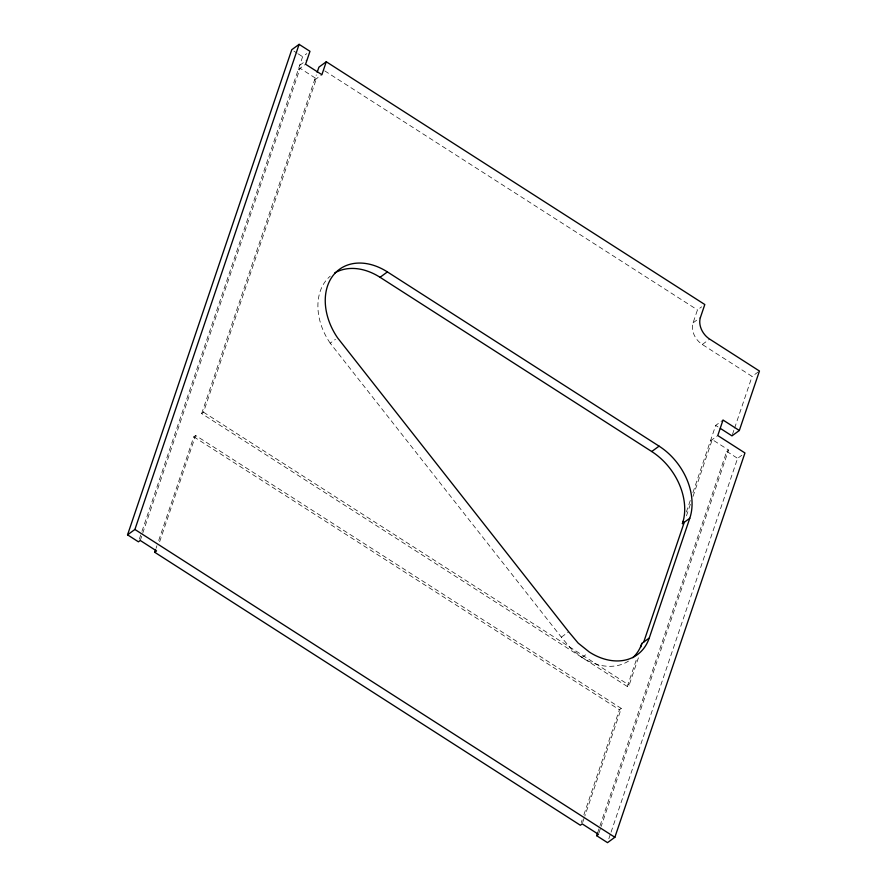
<?xml version="1.0" encoding="UTF-8"?>
<svg xmlns="http://www.w3.org/2000/svg" width="887" height="887" viewBox="0 0 887 887"><rect width="100%" height="100%" fill="white"/><g stroke="black" fill="none" stroke-linecap="round" stroke-linejoin="round"><path stroke-width="0.67" stroke-dasharray="4.43 3.33" d="M139.303 539.185L141.521 532.632M141.964 531.324L302.622 56.701L306.824 53.619M140.257 540.471L300.083 68.277L316.382 78.732L203.511 412.189L201.671 413.542L627.297 686.505L629.138 685.152L638.862 656.435M156.045 548.332L156.932 545.705M158.718 540.46L193.798 436.803L195.639 435.462L621.266 708.425L584.843 816.007M201.671 413.542L316.293 74.907M159.66 541.735L195.639 435.462M758.396 371.808L752.098 376.421L702.293 344.478A16.975 12.584 53.8 0 1 693.08 322.835L697.459 309.907L701.661 306.835M581.229 822.604L582.116 819.976M583.901 814.732L619.425 709.766L621.266 708.425M627.297 686.505L637.021 657.777M686.361 512.01L690.297 500.379M692.924 492.629L715.676 425.416L723.027 420.039M582.626 822.571L584.4 817.326M686.449 515.835L690.829 502.918M693.013 496.454L712.261 439.586L728.56 450.031L601.142 826.462M597.539 833.059L726.719 451.383L728.56 450.031M732.407 434.575L734.159 429.408M734.602 428.111L752.098 376.421M598.925 833.026L600.699 827.782M608.848 838.714L610.622 833.47M611.065 832.161L737.596 458.346L741.798 455.275M299.706 65.316L307.057 59.939M298.243 69.618L305.594 64.241M314.541 80.074L321.892 74.696M628.528 661.07A56.58 41.966 53.8 0 1 582.027 657.467L570.796 648.475L561.338 637.165L330.197 343.169L335.452 339.322M693.08 322.835L700.431 317.457M702.293 344.478L709.644 339.1M710.42 440.928L717.771 435.55M561.338 637.165L568.689 631.788M582.027 657.467L588.269 652.887M293.93 51.124L297.189 53.209M298.276 53.907L302.622 56.701M324.742 70.882L697.459 309.907M715.676 425.416L718.004 426.913M726.719 451.383L737.596 458.346M203.511 412.189L629.138 685.152M193.798 436.803L619.425 709.766M330.197 343.169A56.58 41.966 53.8 0 1 330.252 276.145"/><path stroke-width="1.33" d="M739.326 430.494L723.027 420.039L717.771 435.55L744.947 452.969L614.868 837.273L607.517 842.65L596.641 835.676L598.481 834.334L582.182 823.879L580.342 825.232L154.715 552.268L156.555 550.927L140.257 540.471L138.416 541.813L127.551 534.839L291.756 49.727L299.107 44.35L309.973 51.324L305.594 64.241L321.892 74.696L326.272 61.768L704.81 304.529L700.431 317.457A16.975 12.584 53.8 0 0 709.644 339.1L759.449 371.032L739.326 430.494L731.975 435.872L720.333 428.399M127.551 534.839L134.902 529.461L299.107 44.35M154.715 552.268L155.602 549.641M317.169 72.324L318.921 67.146L326.272 61.768M640.558 647.333L641.889 643.419L649.24 638.041L689.776 518.263A56.58 41.966 53.8 0 0 659.085 446.15L387.408 271.921A56.58 41.966 53.8 0 0 332.858 275.802A56.58 41.966 53.8 0 0 337.548 337.792L568.689 631.788L578.158 643.097L589.378 652.078A56.58 41.966 53.8 0 0 649.24 638.041M334.709 272.974A56.58 41.966 53.8 0 1 380.046 277.298L651.723 451.527A56.58 41.966 53.8 0 1 682.425 523.64L683.3 521.057M643.718 642.077L684.265 522.299M596.641 835.676L597.539 833.059M380.046 277.298L387.408 271.921M651.723 451.527L659.085 446.15M682.425 523.64L689.776 518.263M134.902 529.461L614.868 837.273M641.889 643.419A56.58 41.966 53.8 0 1 632.852 657.688"/></g></svg>
